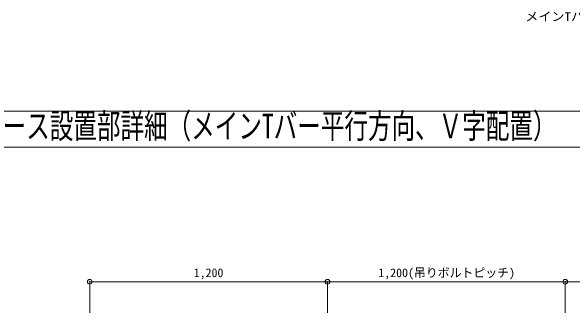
# Model space of a CAD drawing. Units: millimetres at full size, sheet at 1:40; details may follow other scales. Extents: x -7707 to 7893, y -5335 to 5359.
# Drawn here: x 1118 to 3952, y 832 to 2353 of the extents above; entities that cross this region are included whole.
import ezdxf
from ezdxf.enums import TextEntityAlignment as Align

# ---------------------------------------------------------------- set-up
doc = ezdxf.new("R2010")
doc.units = ezdxf.units.MM
doc.header["$LTSCALE"] = 40
doc.header["$PDMODE"] = 32
doc.header["$PDSIZE"] = 24
for name, color, linetype, lineweight in [('7-5_寸法', 4, 'Continuous', 9), ('7-6_文字', 7, 'Continuous', 18), ('F-2_メイン・クロス', 3, 'Continuous', 18), ('F-6_文字', 7, 'Continuous', 18)]:
    doc.layers.add(name, color=color, linetype=linetype, lineweight=lineweight)
doc.styles.add('ＭＳ ゴシック', font='')
doc.styles.get('ＭＳ ゴシック').set_extended_font_data('MS Gothic')

msp = doc.modelspace()

# ---------------------------------------------------------------- linework, layer by layer
at = {"layer": '7-5_寸法', "lineweight": 18}
for p, q in [((1513.81, 988.38), (1513.81, 831.79)), ((1513.81, 988.38), (2713.81, 988.38)), ((2713.81, 988.38), (2713.81, 831.79)), ((3913.81, 988.38), (3913.81, 831.79))]:
    msp.add_line(p, q, dxfattribs=at)
at = {"layer": '7-5_寸法'}
msp.add_line((2713.81, 988.38), (2713.81, 831.79), dxfattribs=at)
at = {"layer": '7-5_寸法', "lineweight": 18}
msp.add_lwpolyline([(2713.81, 988.38), (3913.81, 988.38), (5113.81, 988.38)], dxfattribs=at)
at = {"layer": '7-5_寸法', "color": 7}
for p in [(1513.81, 988.38), (2713.81, 988.38), (3913.81, 988.38)]:
    msp.add_point(p, dxfattribs=at)
at = {"layer": 'F-2_メイン・クロス'}
for p, q in [((7893.18, 1848.29), (508.14, 1848.29)), ((7893.18, 1666.69), (508.14, 1666.69))]:
    msp.add_line(p, q, dxfattribs=at)

# ---------------------------------------------------------------- texts
at = {"layer": '7-5_寸法', "color": 7, "style": 'ＭＳ ゴシック'}
for s, p in [('1,200', (2038.81, 998.38)), ('1,200(吊りボルトピッチ)', (2970.64, 998.17))]:
    msp.add_text(s, height=43.99, dxfattribs=at).set_placement(p, align=Align.BOTTOM_LEFT)
at = {"layer": '7-6_文字', "style": 'ＭＳ ゴシック', "width": 1.1}
msp.add_text('メインTバー\u3000L=3600', height=43.99, dxfattribs=at).set_placement((3712.05, 2290.21), align=Align.BOTTOM_LEFT)
at = {"layer": 'F-6_文字', "style": 'ＭＳ ゴシック', "width": 0.7}
msp.add_text('ブレース設置部詳細（メインTバー平行方向、Ｖ字配置）', height=124.6, dxfattribs=at).set_placement((836.32, 1674.22), align=Align.BOTTOM_LEFT)

doc.saveas('drawing.dxf')
